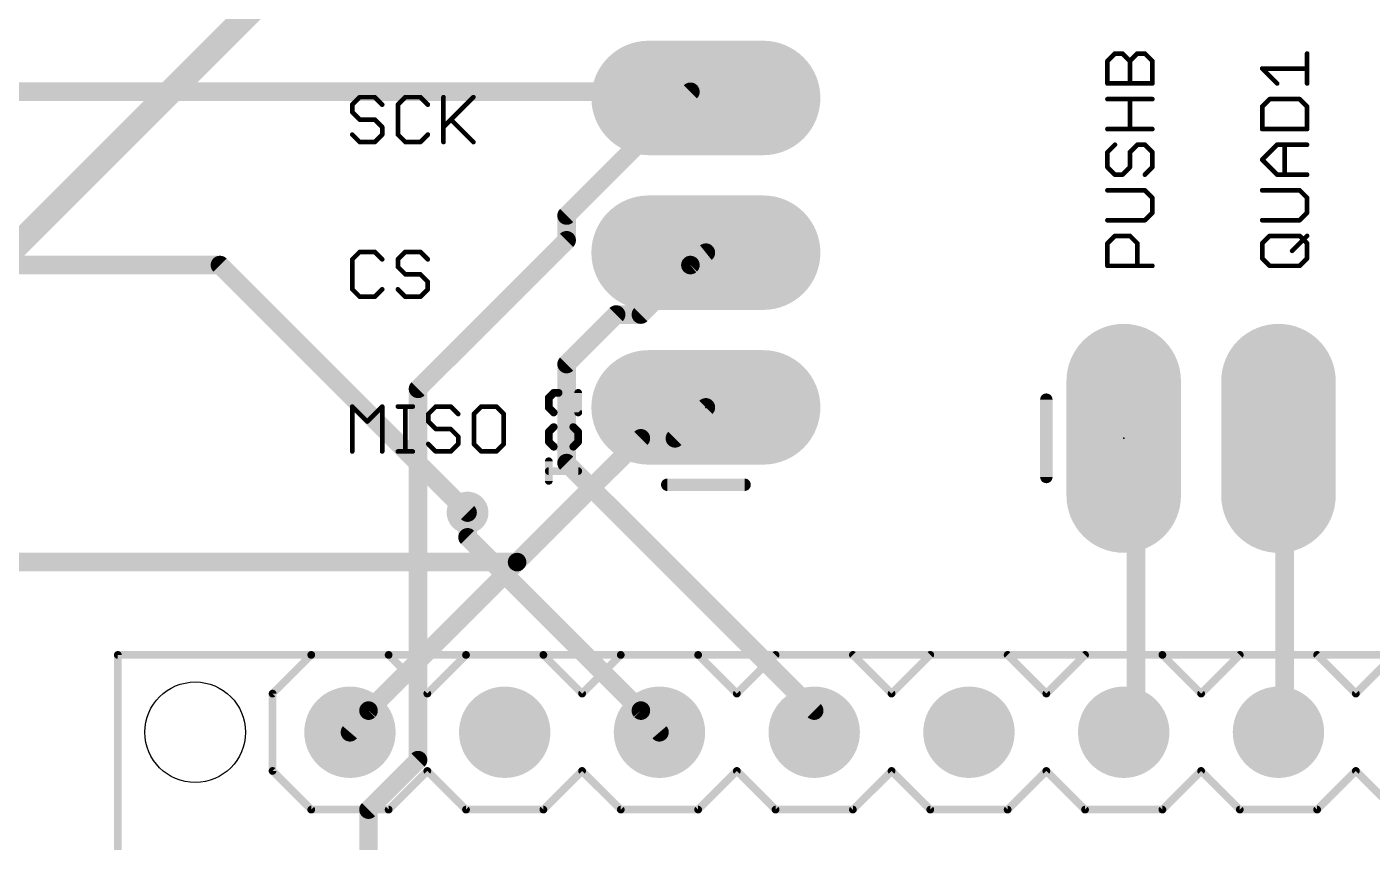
# Model space of a CAD drawing. Extents: x -0.1 to 89, y -0.1 to 64.8.
# Drawn here: x 31.78 to 53.86, y 42.14 to 55.52 of the extents above; entities that cross this region are included whole.
import ezdxf

# ---------------------------------------------------------------- set-up
doc = ezdxf.new("R2010")
doc.units = 0
for name, color, linetype in [('1', 22, 'CONTINUOUS'), ('16', 175, 'CONTINUOUS'), ('17', 82, 'CONTINUOUS'), ('18', 82, 'CONTINUOUS'), ('20', 7, 'CONTINUOUS'), ('21', 253, 'CONTINUOUS'), ('23', 7, 'CONTINUOUS'), ('25', 253, 'CONTINUOUS')]:
    doc.layers.add(name, color=color, linetype=linetype)

# ---------------------------------------------------------------- blocks, each defined once
blk = doc.blocks.new('LONGP100')
at = {"const_width": 1}
blk.add_lwpolyline([(-0.5, 0), (0.5, 0)], dxfattribs=at)
at = {"const_width": 0.5}
for points in [[(-0.5, 0.25, 1), (-0.5, -0.25)], [(0.5, -0.25, 1), (0.5, 0.25)]]:
    blk.add_lwpolyline(points, format="xyb", dxfattribs=at)
blk = doc.blocks.new('ROUNDP')
at = {"const_width": 0.5}
blk.add_lwpolyline([(0, -0.25, 1), (0, 0.25, 1), (0, -0.25)], format="xyb", dxfattribs=at)
blk = doc.blocks.new('ROUNDV')
at = {"const_width": 0.5}
blk.add_lwpolyline([(0, -0.25, 1), (0, 0.25, 1), (0, -0.25)], format="xyb", dxfattribs=at)

msp = doc.modelspace()

# ---------------------------------------------------------------- linework, layer by layer
at = {"layer": '1'}
for points, const_width in [([(36.576, 56.896), (24.384, 44.704)], 0.4064), ([(42.672, 54.4576), (40.64, 52.4256)], 0.3048), ([(42.672, 54.4576), (42.926, 54.356)], 0.3048), ([(42.9133, 54.2925), (42.926, 54.356)], 0.3048), ([(40.64, 52.4256), (40.64, 52.0192)], 0.3048), ([(40.64, 52.0192), (38.2016, 49.5808)], 0.3048), ([(42.672, 51.6128), (42.926, 51.816)], 0.3048), ([(42.8837, 51.8245), (42.926, 51.816)], 0.3048), ([(41.8592, 50.8), (42.672, 51.6128)], 0.3048), ([(40.64, 49.9872), (41.4528, 50.8)], 0.3048), ([(41.4528, 50.8), (41.8592, 50.8)], 0.3048), ([(40.64, 49.5808), (40.64, 49.9872)], 0.3048), ([(38.2016, 49.5808), (38.2016, 43.4848)], 0.3048), ([(40.64, 49.5808), (40.64, 48.3616)], 0.3048), ([(49.9872, 48.768), (49.784, 48.768)], 0.3048), ([(49.9872, 48.768), (49.9872, 44.2976)], 0.3048), ([(52.4256, 48.768), (52.324, 48.768)], 0.3048), ([(52.4256, 48.768), (52.4256, 44.2976)], 0.3048), ([(40.64, 48.3616), (44.704, 44.2976)], 0.3048), ([(39.0144, 47.5488), (39.0144, 47.1424)], 0.3048), ([(39.0144, 47.1424), (41.8592, 44.2976)], 0.3048), ([(41.8592, 44.2976), (42.164, 43.942)], 0.3048), ([(44.704, 44.2976), (44.704, 43.942)], 0.3048), ([(49.9872, 44.2976), (49.784, 43.942)], 0.3048), ([(52.4256, 44.2976), (52.324, 43.942)], 0.3048), ([(38.2016, 43.4848), (37.3888, 42.672)], 0.3048), ([(37.3888, 42.672), (37.3888, 28.8544)], 0.3048)]:
    msp.add_lwpolyline(points, dxfattribs=dict(at, const_width=const_width))
at = {"layer": '1', "const_width": 0.1524}
for points in [[(42.7003, 54.5283, 1), (42.6437, 54.3869)], [(42.7259, 54.4037, 1), (42.6181, 54.5115)], [(42.8386, 54.3074, 1), (42.988, 54.2776)], [(43.0007, 54.3411, 1), (42.8513, 54.3709)], [(42.8977, 54.2853, 1), (42.9543, 54.4267)], [(40.7162, 52.4256, 1), (40.5638, 52.4256)], [(40.5861, 52.4795, 1), (40.6939, 52.3717)], [(40.6939, 51.9653, 1), (40.5861, 52.0731)], [(40.5638, 52.0192, 1), (40.7162, 52.0192)], [(42.8986, 51.8992, 1), (42.8687, 51.7497)], [(42.9736, 51.7565, 1), (42.8784, 51.8755)], [(42.9111, 51.7413, 1), (42.9409, 51.8907)], [(42.6244, 51.6723, 1), (42.7196, 51.5533)], [(42.7259, 51.5589, 1), (42.6181, 51.6667)], [(41.4528, 50.8762, 1), (41.4528, 50.7238)], [(41.5067, 50.7461, 1), (41.3989, 50.8539)], [(41.8053, 50.8539, 1), (41.9131, 50.7461)], [(41.8592, 50.7238, 1), (41.8592, 50.8762)], [(40.7162, 49.9872, 1), (40.5638, 49.9872)], [(40.5861, 50.0411, 1), (40.6939, 49.9333)], [(38.2778, 49.5808, 1), (38.1254, 49.5808)], [(38.1477, 49.6347, 1), (38.2555, 49.5269)], [(40.7162, 49.5808, 1), (40.5638, 49.5808)], [(40.5638, 49.5808, 1), (40.7162, 49.5808)], [(49.784, 48.8442, 1), (49.784, 48.6918)], [(50.0634, 48.768, 1), (49.911, 48.768)], [(49.9872, 48.6918, 1), (49.9872, 48.8442)], [(52.324, 48.8442, 1), (52.324, 48.6918)], [(52.5018, 48.768, 1), (52.3494, 48.768)], [(52.4256, 48.6918, 1), (52.4256, 48.8442)], [(40.6939, 48.4155, 1), (40.5861, 48.3077)], [(40.5638, 48.3616, 1), (40.7162, 48.3616)], [(39.0906, 47.5488, 1), (38.9382, 47.5488)], [(39.0683, 47.1963, 1), (38.9605, 47.0885)], [(38.9382, 47.1424, 1), (39.0906, 47.1424)], [(41.9171, 44.3472, 1), (41.8013, 44.248)], [(41.8053, 44.2437, 1), (41.9131, 44.3515)], [(44.7802, 44.2976, 1), (44.6278, 44.2976)], [(44.6501, 44.2437, 1), (44.7579, 44.3515)], [(50.0534, 44.2598, 1), (49.921, 44.3354)], [(52.4989, 44.2767, 1), (52.3523, 44.3185)], [(49.911, 44.2976, 1), (50.0634, 44.2976)], [(52.3494, 44.2976, 1), (52.5018, 44.2976)], [(42.1061, 43.8924, 1), (42.2219, 43.9916)], [(44.6278, 43.942, 1), (44.7802, 43.942)], [(49.7178, 43.9798, 1), (49.8502, 43.9042)], [(52.2507, 43.9629, 1), (52.3973, 43.9211)], [(38.1254, 43.4848, 1), (38.2778, 43.4848)], [(38.2555, 43.4309, 1), (38.1477, 43.5387)], [(37.465, 42.672, 1), (37.3126, 42.672)], [(37.3349, 42.7259, 1), (37.4427, 42.6181)]]:
    msp.add_lwpolyline(points, format="xyb", dxfattribs=at)
at = {"layer": '16', "const_width": 0.3048}
for points in [[(42.8534, 54.4576), (26.416, 54.4576)], [(42.8534, 54.4576), (42.926, 54.356)], [(26.416, 51.6128), (34.9504, 51.6128)], [(34.9504, 51.6128), (39.0144, 47.5488)], [(42.418, 48.768), (42.926, 49.276)], [(41.8592, 48.768), (39.8272, 46.736)], [(42.418, 48.768), (41.8592, 48.768)], [(39.8272, 46.736), (28.8544, 46.736)], [(39.8272, 46.736), (37.3888, 44.2976)], [(37.3888, 44.2976), (37.084, 43.942)]]:
    msp.add_lwpolyline(points, dxfattribs=at)
at = {"layer": '16', "const_width": 0.1524}
for points in [[(42.9154, 54.5019, 1), (42.7914, 54.4133)], [(42.8534, 54.3814, 1), (42.8534, 54.5338)], [(42.864, 54.3117, 1), (42.988, 54.4003)], [(35.0043, 51.6667, 1), (34.8965, 51.5589)], [(34.9504, 51.5366, 1), (34.9504, 51.689)], [(42.9799, 49.2221, 1), (42.8721, 49.3299)], [(41.8592, 48.8442, 1), (41.8592, 48.6918)], [(41.9131, 48.7141, 1), (41.8053, 48.8219)], [(42.3641, 48.8219, 1), (42.4719, 48.7141)], [(42.418, 48.6918, 1), (42.418, 48.8442)], [(38.9605, 47.4949, 1), (39.0683, 47.6027)], [(39.7733, 46.7899, 1), (39.8811, 46.6821)], [(39.8811, 46.6821, 1), (39.7733, 46.7899)], [(39.8272, 46.6598, 1), (39.8272, 46.8122)], [(37.3349, 44.3515, 1), (37.4427, 44.2437)], [(37.4467, 44.248, 1), (37.3309, 44.3472)], [(37.0261, 43.9916, 1), (37.1419, 43.8924)]]:
    msp.add_lwpolyline(points, format="xyb", dxfattribs=at)
at = {"layer": '20'}
msp.add_circle((34.544, 43.942), 0.8255, dxfattribs=at)
at = {"layer": '21'}
for points, const_width in [([(48.514, 49.403), (48.514, 48.133)], 0.2032), ([(42.291, 48.006), (43.561, 48.006)], 0.2032), ([(36.449, 45.212), (33.274, 45.212)], 0.127), ([(33.274, 45.212), (33.274, 39.497)], 0.127), ([(36.449, 45.212), (35.814, 44.577)], 0.127), ([(37.719, 45.212), (36.449, 45.212)], 0.127), ([(38.989, 45.212), (37.719, 45.212)], 0.127), ([(38.354, 44.577), (37.719, 45.212)], 0.127), ([(38.989, 45.212), (38.354, 44.577)], 0.127), ([(40.259, 45.212), (38.989, 45.212)], 0.127), ([(41.529, 45.212), (40.259, 45.212)], 0.127), ([(40.894, 44.577), (40.259, 45.212)], 0.127), ([(41.529, 45.212), (40.894, 44.577)], 0.127), ([(42.799, 45.212), (41.529, 45.212)], 0.127), ([(50.419, 45.212), (42.799, 45.212)], 0.127), ([(43.434, 44.577), (42.799, 45.212)], 0.127), ([(44.069, 45.212), (43.434, 44.577)], 0.127), ([(45.974, 44.577), (45.339, 45.212)], 0.127), ([(46.609, 45.212), (45.974, 44.577)], 0.127), ([(48.514, 44.577), (47.879, 45.212)], 0.127), ([(49.149, 45.212), (48.514, 44.577)], 0.127), ([(66.929, 45.212), (50.419, 45.212)], 0.127), ([(51.054, 44.577), (50.419, 45.212)], 0.127), ([(51.689, 45.212), (51.054, 44.577)], 0.127), ([(53.594, 44.577), (52.959, 45.212)], 0.127), ([(54.229, 45.212), (53.594, 44.577)], 0.127), ([(35.814, 44.577), (35.814, 43.307)], 0.127), ([(35.814, 43.307), (36.449, 42.672)], 0.127), ([(37.719, 42.672), (38.354, 43.307)], 0.127), ([(38.354, 43.307), (38.989, 42.672)], 0.127), ([(40.259, 42.672), (40.894, 43.307)], 0.127), ([(40.894, 43.307), (41.529, 42.672)], 0.127), ([(42.799, 42.672), (43.434, 43.307)], 0.127), ([(43.434, 43.307), (44.069, 42.672)], 0.127), ([(45.339, 42.672), (45.974, 43.307)], 0.127), ([(45.974, 43.307), (46.609, 42.672)], 0.127), ([(47.879, 42.672), (48.514, 43.307)], 0.127), ([(48.514, 43.307), (49.149, 42.672)], 0.127), ([(50.419, 42.672), (51.054, 43.307)], 0.127), ([(51.054, 43.307), (51.689, 42.672)], 0.127), ([(52.959, 42.672), (53.594, 43.307)], 0.127), ([(53.594, 43.307), (54.229, 42.672)], 0.127), ([(36.449, 42.672), (37.719, 42.672)], 0.127), ([(38.989, 42.672), (40.259, 42.672)], 0.127), ([(41.529, 42.672), (42.799, 42.672)], 0.127), ([(44.069, 42.672), (45.339, 42.672)], 0.127), ([(46.609, 42.672), (47.879, 42.672)], 0.127), ([(49.149, 42.672), (50.419, 42.672)], 0.127), ([(51.689, 42.672), (52.959, 42.672)], 0.127)]:
    msp.add_lwpolyline(points, dxfattribs=dict(at, const_width=const_width))
for points, const_width in [([(48.5648, 49.403, 1), (48.4632, 49.403)], 0.1016), ([(48.4632, 48.133, 1), (48.5648, 48.133)], 0.1016), ([(42.291, 48.0568, 1), (42.291, 47.9552)], 0.1016), ([(43.561, 47.9552, 1), (43.561, 48.0568)], 0.1016), ([(33.3058, 45.212, 1), (33.2422, 45.212)], 0.0635), ([(33.274, 45.2438, 1), (33.274, 45.1803)], 0.0635), ([(36.449, 45.2438, 1), (36.449, 45.1803)], 0.0635), ([(36.4715, 45.1895, 1), (36.4265, 45.2345)], 0.0635), ([(36.449, 45.1803, 1), (36.449, 45.2438)], 0.0635), ([(37.7415, 45.2345, 1), (37.6965, 45.1895)], 0.0635), ([(37.719, 45.2438, 1), (37.719, 45.1803)], 0.0635), ([(37.719, 45.1803, 1), (37.719, 45.2438)], 0.0635), ([(38.989, 45.2438, 1), (38.989, 45.1803)], 0.0635), ([(39.0115, 45.1895, 1), (38.9665, 45.2345)], 0.0635), ([(38.989, 45.1803, 1), (38.989, 45.2438)], 0.0635), ([(40.2815, 45.2345, 1), (40.2365, 45.1895)], 0.0635), ([(40.259, 45.2438, 1), (40.259, 45.1803)], 0.0635), ([(40.259, 45.1803, 1), (40.259, 45.2438)], 0.0635), ([(41.529, 45.2438, 1), (41.529, 45.1803)], 0.0635), ([(41.5515, 45.1895, 1), (41.5065, 45.2345)], 0.0635), ([(41.529, 45.1803, 1), (41.529, 45.2438)], 0.0635), ([(42.8215, 45.2345, 1), (42.7765, 45.1895)], 0.0635), ([(42.799, 45.2438, 1), (42.799, 45.1803)], 0.0635), ([(42.799, 45.1803, 1), (42.799, 45.2438)], 0.0635), ([(44.0915, 45.1895, 1), (44.0465, 45.2345)], 0.0635), ([(45.3615, 45.2345, 1), (45.3165, 45.1895)], 0.0635), ([(46.6315, 45.1895, 1), (46.5865, 45.2345)], 0.0635), ([(47.9015, 45.2345, 1), (47.8565, 45.1895)], 0.0635), ([(49.1715, 45.1895, 1), (49.1265, 45.2345)], 0.0635), ([(50.4415, 45.2345, 1), (50.3965, 45.1895)], 0.0635), ([(50.419, 45.2438, 1), (50.419, 45.1803)], 0.0635), ([(50.419, 45.1803, 1), (50.419, 45.2438)], 0.0635), ([(51.7115, 45.1895, 1), (51.6665, 45.2345)], 0.0635), ([(52.9815, 45.2345, 1), (52.9365, 45.1895)], 0.0635), ([(35.7915, 44.5995, 1), (35.8365, 44.5545)], 0.0635), ([(35.8458, 44.577, 1), (35.7822, 44.577)], 0.0635), ([(38.3315, 44.5995, 1), (38.3765, 44.5545)], 0.0635), ([(38.3315, 44.5545, 1), (38.3765, 44.5995)], 0.0635), ([(40.8715, 44.5995, 1), (40.9165, 44.5545)], 0.0635), ([(40.8715, 44.5545, 1), (40.9165, 44.5995)], 0.0635), ([(43.4115, 44.5995, 1), (43.4565, 44.5545)], 0.0635), ([(43.4115, 44.5545, 1), (43.4565, 44.5995)], 0.0635), ([(45.9515, 44.5995, 1), (45.9965, 44.5545)], 0.0635), ([(45.9515, 44.5545, 1), (45.9965, 44.5995)], 0.0635), ([(48.4915, 44.5995, 1), (48.5365, 44.5545)], 0.0635), ([(48.4915, 44.5545, 1), (48.5365, 44.5995)], 0.0635), ([(51.0315, 44.5995, 1), (51.0765, 44.5545)], 0.0635), ([(51.0315, 44.5545, 1), (51.0765, 44.5995)], 0.0635), ([(53.5715, 44.5995, 1), (53.6165, 44.5545)], 0.0635), ([(53.5715, 44.5545, 1), (53.6165, 44.5995)], 0.0635), ([(35.8365, 43.3295, 1), (35.7915, 43.2845)], 0.0635), ([(35.7822, 43.307, 1), (35.8458, 43.307)], 0.0635), ([(38.3765, 43.3295, 1), (38.3315, 43.2845)], 0.0635), ([(38.3765, 43.2845, 1), (38.3315, 43.3295)], 0.0635), ([(40.9165, 43.3295, 1), (40.8715, 43.2845)], 0.0635), ([(40.9165, 43.2845, 1), (40.8715, 43.3295)], 0.0635), ([(43.4565, 43.3295, 1), (43.4115, 43.2845)], 0.0635), ([(43.4565, 43.2845, 1), (43.4115, 43.3295)], 0.0635), ([(45.9965, 43.3295, 1), (45.9515, 43.2845)], 0.0635), ([(45.9965, 43.2845, 1), (45.9515, 43.3295)], 0.0635), ([(48.5365, 43.3295, 1), (48.4915, 43.2845)], 0.0635), ([(48.5365, 43.2845, 1), (48.4915, 43.3295)], 0.0635), ([(51.0765, 43.3295, 1), (51.0315, 43.2845)], 0.0635), ([(51.0765, 43.2845, 1), (51.0315, 43.3295)], 0.0635), ([(53.6165, 43.3295, 1), (53.5715, 43.2845)], 0.0635), ([(53.6165, 43.2845, 1), (53.5715, 43.3295)], 0.0635), ([(36.449, 42.7038, 1), (36.449, 42.6403)], 0.0635), ([(36.4265, 42.6495, 1), (36.4715, 42.6945)], 0.0635), ([(37.6965, 42.6945, 1), (37.7415, 42.6495)], 0.0635), ([(37.719, 42.6403, 1), (37.719, 42.7038)], 0.0635), ([(38.989, 42.7038, 1), (38.989, 42.6403)], 0.0635), ([(38.9665, 42.6495, 1), (39.0115, 42.6945)], 0.0635), ([(40.2365, 42.6945, 1), (40.2815, 42.6495)], 0.0635), ([(40.259, 42.6403, 1), (40.259, 42.7038)], 0.0635), ([(41.529, 42.7038, 1), (41.529, 42.6403)], 0.0635), ([(41.5065, 42.6495, 1), (41.5515, 42.6945)], 0.0635), ([(42.7765, 42.6945, 1), (42.8215, 42.6495)], 0.0635), ([(42.799, 42.6403, 1), (42.799, 42.7038)], 0.0635), ([(44.069, 42.7038, 1), (44.069, 42.6403)], 0.0635), ([(44.0465, 42.6495, 1), (44.0915, 42.6945)], 0.0635), ([(45.3165, 42.6945, 1), (45.3615, 42.6495)], 0.0635), ([(45.339, 42.6403, 1), (45.339, 42.7038)], 0.0635), ([(46.609, 42.7038, 1), (46.609, 42.6403)], 0.0635), ([(46.5865, 42.6495, 1), (46.6315, 42.6945)], 0.0635), ([(47.8565, 42.6945, 1), (47.9015, 42.6495)], 0.0635), ([(47.879, 42.6403, 1), (47.879, 42.7038)], 0.0635), ([(49.149, 42.7038, 1), (49.149, 42.6403)], 0.0635), ([(49.1265, 42.6495, 1), (49.1715, 42.6945)], 0.0635), ([(50.3965, 42.6945, 1), (50.4415, 42.6495)], 0.0635), ([(50.419, 42.6403, 1), (50.419, 42.7038)], 0.0635), ([(51.689, 42.7038, 1), (51.689, 42.6403)], 0.0635), ([(51.6665, 42.6495, 1), (51.7115, 42.6945)], 0.0635), ([(52.9365, 42.6945, 1), (52.9815, 42.6495)], 0.0635), ([(52.959, 42.6403, 1), (52.959, 42.7038)], 0.0635)]:
    msp.add_lwpolyline(points, format="xyb", dxfattribs=dict(at, const_width=const_width))
at = {"layer": '23'}
for p in [(42.926, 49.276), (49.784, 48.768)]:
    msp.add_point(p, dxfattribs=at)
at = {"layer": '25'}
for points, const_width in [([(49.5357, 54.9624, 1), (49.4976, 54.9624)], 0.0381), ([(49.5032, 54.9758, 1), (49.5301, 54.9489)], 0.0381), ([(49.6395, 55.1043, 1), (49.6395, 55.0662)], 0.0381), ([(49.653, 55.0718, 1), (49.6261, 55.0987)], 0.0381), ([(49.7759, 55.0987, 1), (49.7489, 55.0718)], 0.0381), ([(49.7624, 55.0662, 1), (49.7624, 55.1043)], 0.0381), ([(49.9043, 54.9624, 1), (49.8662, 54.9624)], 0.0381), ([(49.8718, 54.9758, 1), (49.8988, 54.9489)], 0.0381), ([(49.8718, 54.9489, 1), (49.8988, 54.9758)], 0.0381), ([(50.0082, 55.1043, 1), (50.0082, 55.0662)], 0.0381), ([(50.0216, 55.0718, 1), (49.9947, 55.0987)], 0.0381), ([(50.1445, 55.0987, 1), (50.1176, 55.0718)], 0.0381), ([(50.131, 55.0662, 1), (50.131, 55.1043)], 0.0381), ([(50.273, 54.9624, 1), (50.2349, 54.9624)], 0.0381), ([(50.2404, 54.9489, 1), (50.2674, 54.9758)], 0.0381), ([(52.813, 55.0852, 1), (52.7749, 55.0852)], 0.0381), ([(52.0701, 54.853, 1), (52.0432, 54.826)], 0.0381), ([(52.0567, 54.8586, 1), (52.0567, 54.8205)], 0.0381), ([(52.7939, 54.8205, 1), (52.7939, 54.8586)], 0.0381), ([(49.4976, 54.5938, 1), (49.5357, 54.5938)], 0.0381), ([(49.5167, 54.6128, 1), (49.5167, 54.5747)], 0.0381), ([(49.8662, 54.5938, 1), (49.9043, 54.5938)], 0.0381), ([(50.2349, 54.5938, 1), (50.273, 54.5938)], 0.0381), ([(50.2539, 54.5747, 1), (50.2539, 54.6128)], 0.0381), ([(52.2889, 54.5803, 1), (52.3159, 54.6072)], 0.0381), ([(52.7749, 54.5938, 1), (52.813, 54.5938)], 0.0381), ([(37.245, 54.3884, 1), (37.245, 54.3503)], 0.0381), ([(37.2584, 54.3559, 1), (37.2315, 54.3828)], 0.0381), ([(37.5042, 54.3828, 1), (37.4772, 54.3559)], 0.0381), ([(37.4907, 54.3503, 1), (37.4907, 54.3884)], 0.0381), ([(37.9934, 54.3884, 1), (37.9934, 54.3503)], 0.0381), ([(38.0069, 54.3559, 1), (37.9799, 54.3828)], 0.0381), ([(38.2526, 54.3828, 1), (38.2257, 54.3559)], 0.0381), ([(38.2391, 54.3503, 1), (38.2391, 54.3884)], 0.0381), ([(38.638, 54.3693, 1), (38.5999, 54.3693)], 0.0381), ([(39.1239, 54.3559, 1), (39.0969, 54.3828)], 0.0381), ([(49.5167, 54.3559, 1), (49.5167, 54.3178)], 0.0381), ([(49.9043, 54.3368, 1), (49.8662, 54.3368)], 0.0381), ([(50.2539, 54.3178, 1), (50.2539, 54.3559)], 0.0381), ([(52.1795, 54.3559, 1), (52.1795, 54.3178)], 0.0381), ([(52.193, 54.3234, 1), (52.1661, 54.3503)], 0.0381), ([(52.6845, 54.3503, 1), (52.6576, 54.3234)], 0.0381), ([(52.671, 54.3178, 1), (52.671, 54.3559)], 0.0381), ([(37.1412, 54.2465, 1), (37.1031, 54.2465)], 0.0381), ([(37.1086, 54.2599, 1), (37.1356, 54.233)], 0.0381), ([(37.1356, 54.1371, 1), (37.1086, 54.1101)], 0.0381), ([(37.1031, 54.1236, 1), (37.1412, 54.1236)], 0.0381), ([(37.6001, 54.233, 1), (37.6271, 54.2599)], 0.0381), ([(37.857, 54.2599, 1), (37.884, 54.233)], 0.0381), ([(37.8896, 54.2465, 1), (37.8515, 54.2465)], 0.0381), ([(38.3485, 54.233, 1), (38.3755, 54.2599)], 0.0381), ([(52.0757, 54.214, 1), (52.0376, 54.214)], 0.0381), ([(52.0432, 54.2274, 1), (52.0701, 54.2005)], 0.0381), ([(52.813, 54.214, 1), (52.7749, 54.214)], 0.0381), ([(52.7804, 54.2005, 1), (52.8074, 54.2274)], 0.0381), ([(37.245, 54.0198, 1), (37.245, 53.9817)], 0.0381), ([(37.2315, 53.9872, 1), (37.2584, 54.0142)], 0.0381), ([(37.5042, 54.0142, 1), (37.4772, 53.9872)], 0.0381), ([(37.4907, 53.9817, 1), (37.4907, 54.0198)], 0.0381), ([(37.6326, 53.8778, 1), (37.5945, 53.8778)], 0.0381), ([(37.6001, 53.8644, 1), (37.6271, 53.8913)], 0.0381), ([(38.6055, 53.8913, 1), (38.6324, 53.8644)], 0.0381), ([(38.7553, 54.0142, 1), (38.7283, 53.9872)], 0.0381), ([(49.5167, 53.8644, 1), (49.5167, 53.8263)], 0.0381), ([(50.2539, 53.8263, 1), (50.2539, 53.8644)], 0.0381), ([(52.0567, 53.8644, 1), (52.0567, 53.8263)], 0.0381), ([(52.7939, 53.8263, 1), (52.7939, 53.8644)], 0.0381), ([(37.1356, 53.7684, 1), (37.1086, 53.7415)], 0.0381), ([(37.245, 53.6512, 1), (37.245, 53.6131)], 0.0381), ([(37.2315, 53.6186, 1), (37.2584, 53.6456)], 0.0381), ([(37.4772, 53.6456, 1), (37.5042, 53.6186)], 0.0381), ([(37.4907, 53.6131, 1), (37.4907, 53.6512)], 0.0381), ([(37.5945, 53.755, 1), (37.6326, 53.755)], 0.0381), ([(37.6271, 53.7415, 1), (37.6001, 53.7684)], 0.0381), ([(37.884, 53.7684, 1), (37.857, 53.7415)], 0.0381), ([(37.8515, 53.755, 1), (37.8896, 53.755)], 0.0381), ([(37.9934, 53.6512, 1), (37.9934, 53.6131)], 0.0381), ([(37.9799, 53.6186, 1), (38.0069, 53.6456)], 0.0381), ([(38.2257, 53.6456, 1), (38.2526, 53.6186)], 0.0381), ([(38.2391, 53.6131, 1), (38.2391, 53.6512)], 0.0381), ([(38.3755, 53.7415, 1), (38.3485, 53.7684)], 0.0381), ([(39.0969, 53.6186, 1), (39.1239, 53.6456)], 0.0381), ([(49.8662, 53.8453, 1), (49.9043, 53.8453)], 0.0381), ([(52.0376, 53.8453, 1), (52.0757, 53.8453)], 0.0381), ([(52.7749, 53.8453, 1), (52.813, 53.8453)], 0.0381), ([(38.5999, 53.6321, 1), (38.638, 53.6321)], 0.0381), ([(49.5357, 53.4655, 1), (49.4976, 53.4655)], 0.0381), ([(49.5032, 53.479, 1), (49.5301, 53.4521)], 0.0381), ([(49.653, 53.5749, 1), (49.6261, 53.6019)], 0.0381), ([(49.9043, 53.4655, 1), (49.8662, 53.4655)], 0.0381), ([(49.8718, 53.479, 1), (49.8988, 53.4521)], 0.0381), ([(50.0082, 53.6075, 1), (50.0082, 53.5694)], 0.0381), ([(50.0216, 53.5749, 1), (49.9947, 53.6019)], 0.0381), ([(50.1445, 53.6019, 1), (50.1176, 53.5749)], 0.0381), ([(50.131, 53.5694, 1), (50.131, 53.6075)], 0.0381), ([(50.273, 53.4655, 1), (50.2349, 53.4655)], 0.0381), ([(50.2404, 53.4521, 1), (50.2674, 53.479)], 0.0381), ([(52.3024, 53.6075, 1), (52.3024, 53.5694)], 0.0381), ([(52.3159, 53.5749, 1), (52.2889, 53.6019)], 0.0381), ([(52.4443, 53.5884, 1), (52.4062, 53.5884)], 0.0381), ([(52.7939, 53.5694, 1), (52.7939, 53.6075)], 0.0381), ([(49.5301, 53.2333, 1), (49.5032, 53.2063)], 0.0381), ([(49.4976, 53.2198, 1), (49.5357, 53.2198)], 0.0381), ([(49.8662, 53.2198, 1), (49.9043, 53.2198)], 0.0381), ([(49.8988, 53.2063, 1), (49.8718, 53.2333)], 0.0381), ([(50.2349, 53.2198, 1), (50.273, 53.2198)], 0.0381), ([(50.2674, 53.2063, 1), (50.2404, 53.2333)], 0.0381), ([(52.0701, 53.3561, 1), (52.0432, 53.3292)], 0.0381), ([(52.0432, 53.3561, 1), (52.0701, 53.3292)], 0.0381), ([(49.6395, 53.116, 1), (49.6395, 53.0779)], 0.0381), ([(49.6261, 53.0835, 1), (49.653, 53.1104)], 0.0381), ([(49.7489, 53.1104, 1), (49.7759, 53.0835)], 0.0381), ([(49.7624, 53.0779, 1), (49.7624, 53.116)], 0.0381), ([(50.1176, 53.1104, 1), (50.1445, 53.0835)], 0.0381), ([(52.3024, 53.116, 1), (52.3024, 53.0779)], 0.0381), ([(52.2889, 53.0835, 1), (52.3159, 53.1104)], 0.0381), ([(52.4062, 53.0969, 1), (52.4443, 53.0969)], 0.0381), ([(52.7939, 53.0779, 1), (52.7939, 53.116)], 0.0381), ([(49.5167, 52.8591, 1), (49.5167, 52.821)], 0.0381), ([(50.1445, 52.8535, 1), (50.1176, 52.8265)], 0.0381), ([(50.131, 52.821, 1), (50.131, 52.8591)], 0.0381), ([(52.0567, 52.8591, 1), (52.0567, 52.821)], 0.0381), ([(52.6845, 52.8535, 1), (52.6576, 52.8265)], 0.0381), ([(52.671, 52.821, 1), (52.671, 52.8591)], 0.0381), ([(50.273, 52.7171, 1), (50.2349, 52.7171)], 0.0381), ([(50.2404, 52.7037, 1), (50.2674, 52.7306)], 0.0381), ([(52.813, 52.7171, 1), (52.7749, 52.7171)], 0.0381), ([(52.7804, 52.7037, 1), (52.8074, 52.7306)], 0.0381), ([(49.5167, 52.3676, 1), (49.5167, 52.3295)], 0.0381), ([(50.1176, 52.362, 1), (50.1445, 52.335)], 0.0381), ([(50.131, 52.3295, 1), (50.131, 52.3676)], 0.0381), ([(50.2349, 52.4714, 1), (50.273, 52.4714)], 0.0381), ([(50.2674, 52.4579, 1), (50.2404, 52.4849)], 0.0381), ([(52.0567, 52.3676, 1), (52.0567, 52.3295)], 0.0381), ([(52.6576, 52.362, 1), (52.6845, 52.335)], 0.0381), ([(52.671, 52.3295, 1), (52.671, 52.3676)], 0.0381), ([(52.7749, 52.4714, 1), (52.813, 52.4714)], 0.0381), ([(52.8074, 52.4579, 1), (52.7804, 52.4849)], 0.0381), ([(49.6395, 52.1106, 1), (49.6395, 52.0725)], 0.0381), ([(49.653, 52.0781, 1), (49.6261, 52.1051)], 0.0381), ([(49.8988, 52.1051, 1), (49.8718, 52.0781)], 0.0381), ([(49.8853, 52.0725, 1), (49.8853, 52.1106)], 0.0381), ([(52.1795, 52.1106, 1), (52.1795, 52.0725)], 0.0381), ([(52.193, 52.0781, 1), (52.1661, 52.1051)], 0.0381), ([(52.6845, 52.1051, 1), (52.6576, 52.0781)], 0.0381), ([(52.671, 52.0725, 1), (52.671, 52.1106)], 0.0381), ([(52.8074, 52.0781, 1), (52.7804, 52.1051)], 0.0381), ([(49.5357, 51.9687, 1), (49.4976, 51.9687)], 0.0381), ([(49.5032, 51.9822, 1), (49.5301, 51.9552)], 0.0381), ([(50.0272, 51.9687, 1), (49.9891, 51.9687)], 0.0381), ([(49.9947, 51.9552, 1), (50.0216, 51.9822)], 0.0381), ([(52.0757, 51.9687, 1), (52.0376, 51.9687)], 0.0381), ([(52.0432, 51.9822, 1), (52.0701, 51.9552)], 0.0381), ([(52.813, 51.9687, 1), (52.7749, 51.9687)], 0.0381), ([(52.7804, 51.9552, 1), (52.8074, 51.9822)], 0.0381), ([(37.1412, 51.7065, 1), (37.1031, 51.7065)], 0.0381), ([(37.1086, 51.7199, 1), (37.1356, 51.693)], 0.0381), ([(37.245, 51.8484, 1), (37.245, 51.8103)], 0.0381), ([(37.2584, 51.8159, 1), (37.2315, 51.8428)], 0.0381), ([(37.5042, 51.8428, 1), (37.4772, 51.8159)], 0.0381), ([(37.4907, 51.8103, 1), (37.4907, 51.8484)], 0.0381), ([(37.6001, 51.693, 1), (37.6271, 51.7199)], 0.0381), ([(37.857, 51.7199, 1), (37.884, 51.693)], 0.0381), ([(37.8896, 51.7065, 1), (37.8515, 51.7065)], 0.0381), ([(37.9934, 51.8484, 1), (37.9934, 51.8103)], 0.0381), ([(38.0069, 51.8159, 1), (37.9799, 51.8428)], 0.0381), ([(38.2526, 51.8428, 1), (38.2257, 51.8159)], 0.0381), ([(38.2391, 51.8103, 1), (38.2391, 51.8484)], 0.0381), ([(38.3485, 51.693, 1), (38.3755, 51.7199)], 0.0381), ([(52.0376, 51.723, 1), (52.0757, 51.723)], 0.0381), ([(52.0701, 51.7364, 1), (52.0432, 51.7095)], 0.0381), ([(52.5347, 51.8593, 1), (52.5616, 51.8324)], 0.0381), ([(52.7749, 51.723, 1), (52.813, 51.723)], 0.0381), ([(52.8074, 51.7095, 1), (52.7804, 51.7364)], 0.0381), ([(37.884, 51.5971, 1), (37.857, 51.5701)], 0.0381), ([(37.8515, 51.5836, 1), (37.8896, 51.5836)], 0.0381), ([(37.9934, 51.4798, 1), (37.9934, 51.4417)], 0.0381), ([(37.9799, 51.4472, 1), (38.0069, 51.4742)], 0.0381), ([(38.2526, 51.4742, 1), (38.2257, 51.4472)], 0.0381), ([(38.2391, 51.4417, 1), (38.2391, 51.4798)], 0.0381), ([(49.4976, 51.6001, 1), (49.5357, 51.6001)], 0.0381), ([(49.5167, 51.6192, 1), (49.5167, 51.5811)], 0.0381), ([(49.9891, 51.6001, 1), (50.0272, 51.6001)], 0.0381), ([(50.2539, 51.5811, 1), (50.2539, 51.6192)], 0.0381), ([(52.1795, 51.6192, 1), (52.1795, 51.5811)], 0.0381), ([(52.1661, 51.5866, 1), (52.193, 51.6136)], 0.0381), ([(52.6576, 51.6136, 1), (52.6845, 51.5866)], 0.0381), ([(52.671, 51.5811, 1), (52.671, 51.6192)], 0.0381), ([(37.1356, 51.2284, 1), (37.1086, 51.2015)], 0.0381), ([(37.1031, 51.215, 1), (37.1412, 51.215)], 0.0381), ([(37.6271, 51.2015, 1), (37.6001, 51.2284)], 0.0381), ([(37.884, 51.2284, 1), (37.857, 51.2015)], 0.0381), ([(38.3811, 51.3378, 1), (38.343, 51.3378)], 0.0381), ([(38.343, 51.215, 1), (38.3811, 51.215)], 0.0381), ([(38.3485, 51.3244, 1), (38.3755, 51.3513)], 0.0381), ([(38.3755, 51.2015, 1), (38.3485, 51.2284)], 0.0381), ([(37.245, 51.1112, 1), (37.245, 51.0731)], 0.0381), ([(37.2315, 51.0786, 1), (37.2584, 51.1056)], 0.0381), ([(37.4772, 51.1056, 1), (37.5042, 51.0786)], 0.0381), ([(37.4907, 51.0731, 1), (37.4907, 51.1112)], 0.0381), ([(37.9934, 51.1112, 1), (37.9934, 51.0731)], 0.0381), ([(37.9799, 51.0786, 1), (38.0069, 51.1056)], 0.0381), ([(38.2257, 51.1056, 1), (38.2526, 51.0786)], 0.0381), ([(38.2391, 51.0731, 1), (38.2391, 51.1112)], 0.0381), ([(40.3792, 49.4336, 1), (40.3157, 49.4336)], 0.0635), ([(40.325, 49.4561, 1), (40.3699, 49.4112)], 0.0635), ([(40.428, 49.5459, 1), (40.428, 49.4824)], 0.0635), ([(40.4504, 49.4917, 1), (40.4055, 49.5366)], 0.0635), ([(40.5309, 49.5366, 1), (40.486, 49.4917)], 0.0635), ([(40.5085, 49.4824, 1), (40.5085, 49.5459)], 0.0635), ([(40.8623, 49.5141, 1), (40.7987, 49.5141)], 0.0635), ([(37.1356, 49.3028, 1), (37.1086, 49.2759)], 0.0381), ([(37.1412, 49.2893, 1), (37.1031, 49.2893)], 0.0381), ([(37.6326, 49.2893, 1), (37.5945, 49.2893)], 0.0381), ([(37.6271, 49.2759, 1), (37.6001, 49.3028)], 0.0381), ([(37.8705, 49.3084, 1), (37.8705, 49.2703)], 0.0381), ([(38.0124, 49.2893, 1), (37.9743, 49.2893)], 0.0381), ([(38.1163, 49.2703, 1), (38.1163, 49.3084)], 0.0381), ([(38.4923, 49.3084, 1), (38.4923, 49.2703)], 0.0381), ([(38.5058, 49.2759, 1), (38.4789, 49.3028)], 0.0381), ([(38.7515, 49.3028, 1), (38.7246, 49.2759)], 0.0381), ([(38.7381, 49.2703, 1), (38.7381, 49.3084)], 0.0381), ([(39.2407, 49.3084, 1), (39.2407, 49.2703)], 0.0381), ([(39.2542, 49.2759, 1), (39.2273, 49.3028)], 0.0381), ([(39.5, 49.3028, 1), (39.473, 49.2759)], 0.0381), ([(39.4865, 49.2703, 1), (39.4865, 49.3084)], 0.0381), ([(40.3157, 49.2726, 1), (40.3792, 49.2726)], 0.0635), ([(40.3699, 49.2951, 1), (40.325, 49.2502)], 0.0635), ([(40.4055, 49.1697, 1), (40.4504, 49.2146)], 0.0635), ([(40.808, 49.1697, 1), (40.853, 49.2146)], 0.0635), ([(37.3544, 49.0571, 1), (37.3813, 49.0301)], 0.0381), ([(37.3544, 49.0301, 1), (37.3813, 49.0571)], 0.0381), ([(38.3829, 49.0571, 1), (38.356, 49.0301)], 0.0381), ([(38.3885, 49.1665, 1), (38.3504, 49.1665)], 0.0381), ([(38.356, 49.1799, 1), (38.3829, 49.153)], 0.0381), ([(38.3504, 49.0436, 1), (38.3885, 49.0436)], 0.0381), ([(38.8475, 49.153, 1), (38.8744, 49.1799)], 0.0381), ([(39.1369, 49.1665, 1), (39.0988, 49.1665)], 0.0381), ([(39.1044, 49.1799, 1), (39.1313, 49.153)], 0.0381), ([(39.6284, 49.1665, 1), (39.5903, 49.1665)], 0.0381), ([(39.5959, 49.153, 1), (39.6228, 49.1799)], 0.0381), ([(40.4504, 48.9304, 1), (40.4055, 48.9753)], 0.0635), ([(40.7725, 48.9753, 1), (40.7275, 48.9304)], 0.0635), ([(40.7987, 49.1921, 1), (40.8623, 49.1921)], 0.0635), ([(38.4923, 48.9398, 1), (38.4923, 48.9017)], 0.0381), ([(38.4789, 48.9072, 1), (38.5058, 48.9342)], 0.0381), ([(38.7515, 48.9342, 1), (38.7246, 48.9072)], 0.0381), ([(38.7381, 48.9017, 1), (38.7381, 48.9398)], 0.0381), ([(38.88, 48.7978, 1), (38.8419, 48.7978)], 0.0381), ([(38.8475, 48.7844, 1), (38.8744, 48.8113)], 0.0381), ([(40.3792, 48.8723, 1), (40.3157, 48.8723)], 0.0635), ([(40.325, 48.8948, 1), (40.3699, 48.8499)], 0.0635), ([(40.8623, 48.8723, 1), (40.7987, 48.8723)], 0.0635), ([(40.808, 48.8499, 1), (40.853, 48.8948)], 0.0635), ([(37.8705, 48.5712, 1), (37.8705, 48.5331)], 0.0381), ([(38.1163, 48.5331, 1), (38.1163, 48.5712)], 0.0381), ([(38.3829, 48.6884, 1), (38.356, 48.6615)], 0.0381), ([(38.4923, 48.5712, 1), (38.4923, 48.5331)], 0.0381), ([(38.4789, 48.5386, 1), (38.5058, 48.5656)], 0.0381), ([(38.7246, 48.5656, 1), (38.7515, 48.5386)], 0.0381), ([(38.7381, 48.5331, 1), (38.7381, 48.5712)], 0.0381), ([(38.8419, 48.675, 1), (38.88, 48.675)], 0.0381), ([(38.8744, 48.6615, 1), (38.8475, 48.6884)], 0.0381), ([(39.0988, 48.675, 1), (39.1369, 48.675)], 0.0381), ([(39.1313, 48.6884, 1), (39.1044, 48.6615)], 0.0381), ([(39.2407, 48.5712, 1), (39.2407, 48.5331)], 0.0381), ([(39.2273, 48.5386, 1), (39.2542, 48.5656)], 0.0381), ([(39.473, 48.5656, 1), (39.5, 48.5386)], 0.0381), ([(39.4865, 48.5331, 1), (39.4865, 48.5712)], 0.0381), ([(39.5903, 48.675, 1), (39.6284, 48.675)], 0.0381), ([(39.6228, 48.6615, 1), (39.5959, 48.6884)], 0.0381), ([(40.3157, 48.7113, 1), (40.3792, 48.7113)], 0.0635), ([(40.3699, 48.7338, 1), (40.325, 48.6889)], 0.0635), ([(40.428, 48.6626, 1), (40.428, 48.5991)], 0.0635), ([(40.4055, 48.6084, 1), (40.4504, 48.6533)], 0.0635), ([(40.7275, 48.6533, 1), (40.7725, 48.6084)], 0.0635), ([(40.75, 48.5991, 1), (40.75, 48.6626)], 0.0635), ([(40.7987, 48.7113, 1), (40.8623, 48.7113)], 0.0635), ([(40.853, 48.6889, 1), (40.808, 48.7338)], 0.0635), ([(37.1031, 48.5521, 1), (37.1412, 48.5521)], 0.0381), ([(37.5945, 48.5521, 1), (37.6326, 48.5521)], 0.0381), ([(37.9743, 48.5521, 1), (38.0124, 48.5521)], 0.0381), ([(40.3792, 48.3915, 1), (40.3157, 48.3915)], 0.0635), ([(40.3475, 48.2623, 1), (40.3475, 48.1988)], 0.0635), ([(40.8305, 48.1988, 1), (40.8305, 48.2623)], 0.0635), ([(40.3157, 48.0695, 1), (40.3792, 48.0695)], 0.0635)]:
    msp.add_lwpolyline(points, format="xyb", dxfattribs=dict(at, const_width=const_width))
for points, const_width in [([(49.5167, 54.9624), (49.6395, 55.0852)], 0.0762), ([(49.5167, 54.5938), (49.5167, 54.9624)], 0.0762), ([(49.6395, 55.0852), (49.7624, 55.0852)], 0.0762), ([(49.7624, 55.0852), (49.8853, 54.9624)], 0.0762), ([(49.8853, 54.9624), (50.0082, 55.0852)], 0.0762), ([(49.8853, 54.5938), (49.8853, 54.9624)], 0.0762), ([(50.0082, 55.0852), (50.131, 55.0852)], 0.0762), ([(50.131, 55.0852), (50.2539, 54.9624)], 0.0762), ([(50.2539, 54.9624), (50.2539, 54.5938)], 0.0762), ([(52.7939, 54.5938), (52.7939, 55.0852)], 0.0762), ([(52.3024, 54.5938), (52.0567, 54.8395)], 0.0762), ([(52.0567, 54.8395), (52.7939, 54.8395)], 0.0762), ([(50.2539, 54.5938), (49.5167, 54.5938)], 0.0762), ([(37.245, 54.3693), (37.1221, 54.2465)], 0.0762), ([(37.4907, 54.3693), (37.245, 54.3693)], 0.0762), ([(37.6136, 54.2465), (37.4907, 54.3693)], 0.0762), ([(37.9934, 54.3693), (37.8705, 54.2465)], 0.0762), ([(38.2391, 54.3693), (37.9934, 54.3693)], 0.0762), ([(38.362, 54.2465), (38.2391, 54.3693)], 0.0762), ([(38.6189, 54.3693), (38.6189, 53.6321)], 0.0762), ([(38.6189, 53.8778), (39.1104, 54.3693)], 0.0762), ([(49.5167, 54.3368), (50.2539, 54.3368)], 0.0762), ([(49.8853, 53.8453), (49.8853, 54.3368)], 0.0762), ([(52.1795, 54.3368), (52.0567, 54.214)], 0.0762), ([(52.671, 54.3368), (52.1795, 54.3368)], 0.0762), ([(52.7939, 54.214), (52.671, 54.3368)], 0.0762), ([(37.1221, 54.2465), (37.1221, 54.1236)], 0.0762), ([(37.1221, 54.1236), (37.245, 54.0007)], 0.0762), ([(37.8705, 54.2465), (37.8705, 53.755)], 0.0762), ([(52.0567, 54.214), (52.0567, 53.8453)], 0.0762), ([(52.7939, 53.8453), (52.7939, 54.214)], 0.0762), ([(37.245, 54.0007), (37.4907, 54.0007)], 0.0762), ([(37.4907, 54.0007), (37.6136, 53.8778)], 0.0762), ([(37.6136, 53.8778), (37.6136, 53.755)], 0.0762), ([(38.7418, 54.0007), (39.1104, 53.6321)], 0.0762), ([(50.2539, 53.8453), (49.5167, 53.8453)], 0.0762), ([(52.0567, 53.8453), (52.7939, 53.8453)], 0.0762), ([(37.245, 53.6321), (37.1221, 53.755)], 0.0762), ([(37.4907, 53.6321), (37.245, 53.6321)], 0.0762), ([(37.6136, 53.755), (37.4907, 53.6321)], 0.0762), ([(37.8705, 53.755), (37.9934, 53.6321)], 0.0762), ([(37.9934, 53.6321), (38.2391, 53.6321)], 0.0762), ([(38.2391, 53.6321), (38.362, 53.755)], 0.0762), ([(49.6395, 53.5884), (49.5167, 53.4655)], 0.0762), ([(49.5167, 53.4655), (49.5167, 53.2198)], 0.0762), ([(49.8853, 53.4655), (50.0082, 53.5884)], 0.0762), ([(49.8853, 53.2198), (49.8853, 53.4655)], 0.0762), ([(50.0082, 53.5884), (50.131, 53.5884)], 0.0762), ([(50.131, 53.5884), (50.2539, 53.4655)], 0.0762), ([(50.2539, 53.4655), (50.2539, 53.2198)], 0.0762), ([(52.0567, 53.3427), (52.3024, 53.5884)], 0.0762), ([(52.3024, 53.5884), (52.7939, 53.5884)], 0.0762), ([(52.4253, 53.0969), (52.4253, 53.5884)], 0.0762), ([(49.5167, 53.2198), (49.6395, 53.0969)], 0.0762), ([(49.7624, 53.0969), (49.8853, 53.2198)], 0.0762), ([(50.2539, 53.2198), (50.131, 53.0969)], 0.0762), ([(52.3024, 53.0969), (52.0567, 53.3427)], 0.0762), ([(49.6395, 53.0969), (49.7624, 53.0969)], 0.0762), ([(52.7939, 53.0969), (52.3024, 53.0969)], 0.0762), ([(50.131, 52.84), (49.5167, 52.84)], 0.0762), ([(50.2539, 52.7171), (50.131, 52.84)], 0.0762), ([(52.671, 52.84), (52.0567, 52.84)], 0.0762), ([(52.7939, 52.7171), (52.671, 52.84)], 0.0762), ([(50.2539, 52.4714), (50.2539, 52.7171)], 0.0762), ([(52.7939, 52.4714), (52.7939, 52.7171)], 0.0762), ([(49.5167, 52.3485), (50.131, 52.3485)], 0.0762), ([(50.131, 52.3485), (50.2539, 52.4714)], 0.0762), ([(52.0567, 52.3485), (52.671, 52.3485)], 0.0762), ([(52.671, 52.3485), (52.7939, 52.4714)], 0.0762), ([(49.5167, 51.9687), (49.6395, 52.0916)], 0.0762), ([(49.6395, 52.0916), (49.8853, 52.0916)], 0.0762), ([(49.8853, 52.0916), (50.0082, 51.9687)], 0.0762), ([(52.0567, 51.9687), (52.1795, 52.0916)], 0.0762), ([(52.1795, 52.0916), (52.671, 52.0916)], 0.0762), ([(52.5482, 51.8458), (52.7939, 52.0916)], 0.0762), ([(52.671, 52.0916), (52.7939, 51.9687)], 0.0762), ([(49.5167, 51.6001), (49.5167, 51.9687)], 0.0762), ([(50.0082, 51.9687), (50.0082, 51.6001)], 0.0762), ([(52.0567, 51.723), (52.0567, 51.9687)], 0.0762), ([(52.7939, 51.9687), (52.7939, 51.723)], 0.0762), ([(37.245, 51.8293), (37.1221, 51.7065)], 0.0762), ([(37.1221, 51.7065), (37.1221, 51.215)], 0.0762), ([(37.4907, 51.8293), (37.245, 51.8293)], 0.0762), ([(37.6136, 51.7065), (37.4907, 51.8293)], 0.0762), ([(37.9934, 51.8293), (37.8705, 51.7065)], 0.0762), ([(37.8705, 51.7065), (37.8705, 51.5836)], 0.0762), ([(38.2391, 51.8293), (37.9934, 51.8293)], 0.0762), ([(38.362, 51.7065), (38.2391, 51.8293)], 0.0762), ([(52.1795, 51.6001), (52.0567, 51.723)], 0.0762), ([(52.7939, 51.723), (52.671, 51.6001)], 0.0762), ([(37.8705, 51.5836), (37.9934, 51.4607)], 0.0762), ([(37.9934, 51.4607), (38.2391, 51.4607)], 0.0762), ([(38.2391, 51.4607), (38.362, 51.3378)], 0.0762), ([(50.2539, 51.6001), (49.5167, 51.6001)], 0.0762), ([(52.671, 51.6001), (52.1795, 51.6001)], 0.0762), ([(37.1221, 51.215), (37.245, 51.0921)], 0.0762), ([(37.4907, 51.0921), (37.6136, 51.215)], 0.0762), ([(37.9934, 51.0921), (37.8705, 51.215)], 0.0762), ([(38.362, 51.215), (38.2391, 51.0921)], 0.0762), ([(38.362, 51.3378), (38.362, 51.215)], 0.0762), ([(37.245, 51.0921), (37.4907, 51.0921)], 0.0762), ([(38.2391, 51.0921), (37.9934, 51.0921)], 0.0762), ([(40.428, 49.5141), (40.3475, 49.4336)], 0.127), ([(40.3475, 49.4336), (40.3475, 49.2726)], 0.127), ([(40.5085, 49.5141), (40.428, 49.5141)], 0.127), ([(40.8305, 49.1921), (40.5085, 49.5141)], 0.127), ([(40.8305, 49.5141), (40.8305, 49.1921)], 0.127), ([(37.1221, 48.5521), (37.1221, 49.2893)], 0.0762), ([(37.1221, 49.2893), (37.3678, 49.0436)], 0.0762), ([(37.3678, 49.0436), (37.6136, 49.2893)], 0.0762), ([(37.6136, 49.2893), (37.6136, 48.5521)], 0.0762), ([(37.8705, 49.2893), (38.1163, 49.2893)], 0.0762), ([(37.9934, 48.5521), (37.9934, 49.2893)], 0.0762), ([(38.4923, 49.2893), (38.3695, 49.1665)], 0.0762), ([(38.7381, 49.2893), (38.4923, 49.2893)], 0.0762), ([(38.8609, 49.1665), (38.7381, 49.2893)], 0.0762), ([(39.2407, 49.2893), (39.1179, 49.1665)], 0.0762), ([(39.4865, 49.2893), (39.2407, 49.2893)], 0.0762), ([(39.6094, 49.1665), (39.4865, 49.2893)], 0.0762), ([(40.3475, 49.2726), (40.428, 49.1921)], 0.127), ([(38.3695, 49.1665), (38.3695, 49.0436)], 0.0762), ([(38.3695, 49.0436), (38.4923, 48.9207)], 0.0762), ([(39.1179, 49.1665), (39.1179, 48.675)], 0.0762), ([(39.6094, 48.675), (39.6094, 49.1665)], 0.0762), ([(40.428, 48.9528), (40.3475, 48.8723)], 0.127), ([(40.8305, 48.8723), (40.75, 48.9528)], 0.127), ([(38.4923, 48.9207), (38.7381, 48.9207)], 0.0762), ([(38.7381, 48.9207), (38.8609, 48.7978)], 0.0762), ([(38.8609, 48.7978), (38.8609, 48.675)], 0.0762), ([(40.3475, 48.8723), (40.3475, 48.7113)], 0.127), ([(40.8305, 48.7113), (40.8305, 48.8723)], 0.127), ([(37.8705, 48.5521), (38.1163, 48.5521)], 0.0762), ([(38.4923, 48.5521), (38.3695, 48.675)], 0.0762), ([(38.7381, 48.5521), (38.4923, 48.5521)], 0.0762), ([(38.8609, 48.675), (38.7381, 48.5521)], 0.0762), ([(39.1179, 48.675), (39.2407, 48.5521)], 0.0762), ([(39.2407, 48.5521), (39.4865, 48.5521)], 0.0762), ([(39.4865, 48.5521), (39.6094, 48.675)], 0.0762), ([(40.3475, 48.7113), (40.428, 48.6308)], 0.127), ([(40.428, 48.6308), (40.75, 48.6308)], 0.127), ([(40.75, 48.6308), (40.8305, 48.7113)], 0.127), ([(40.3475, 48.0695), (40.3475, 48.3915)], 0.127), ([(40.8305, 48.2305), (40.3475, 48.2305)], 0.127)]:
    msp.add_lwpolyline(points, dxfattribs=dict(at, const_width=const_width))

# ---------------------------------------------------------------- block references
at = {"layer": '17', "xscale": 1.8796, "yscale": 1.8796}
for p, rotation in [((42.926, 54.356), 180), ((42.926, 54.356), 180), ((42.926, 51.816), 180), ((42.926, 51.816), 180), ((49.784, 48.768), 90), ((49.784, 48.768), 90), ((52.324, 48.768), 90), ((52.324, 48.768), 90), ((42.926, 49.276), 180), ((42.926, 49.276), 180)]:
    msp.add_blockref('LONGP100', p, dxfattribs=dict(at, rotation=rotation))
at = {"layer": '17', "xscale": 1.5, "yscale": 1.5}
for p in [(37.084, 43.942), (37.084, 43.942), (39.624, 43.942), (39.624, 43.942), (42.164, 43.942), (42.164, 43.942), (44.704, 43.942), (44.704, 43.942), (47.244, 43.942), (47.244, 43.942), (49.784, 43.942), (49.784, 43.942), (52.324, 43.942), (52.324, 43.942)]:
    msp.add_blockref('ROUNDP', p, dxfattribs=at)
at = {"layer": '18', "xscale": 0.6858, "yscale": 0.6858}
msp.add_blockref('ROUNDV', (39.0144, 47.5488), dxfattribs=at)
msp.add_blockref('ROUNDV', (39.0144, 47.5488), dxfattribs=at)

doc.saveas('drawing.dxf')
